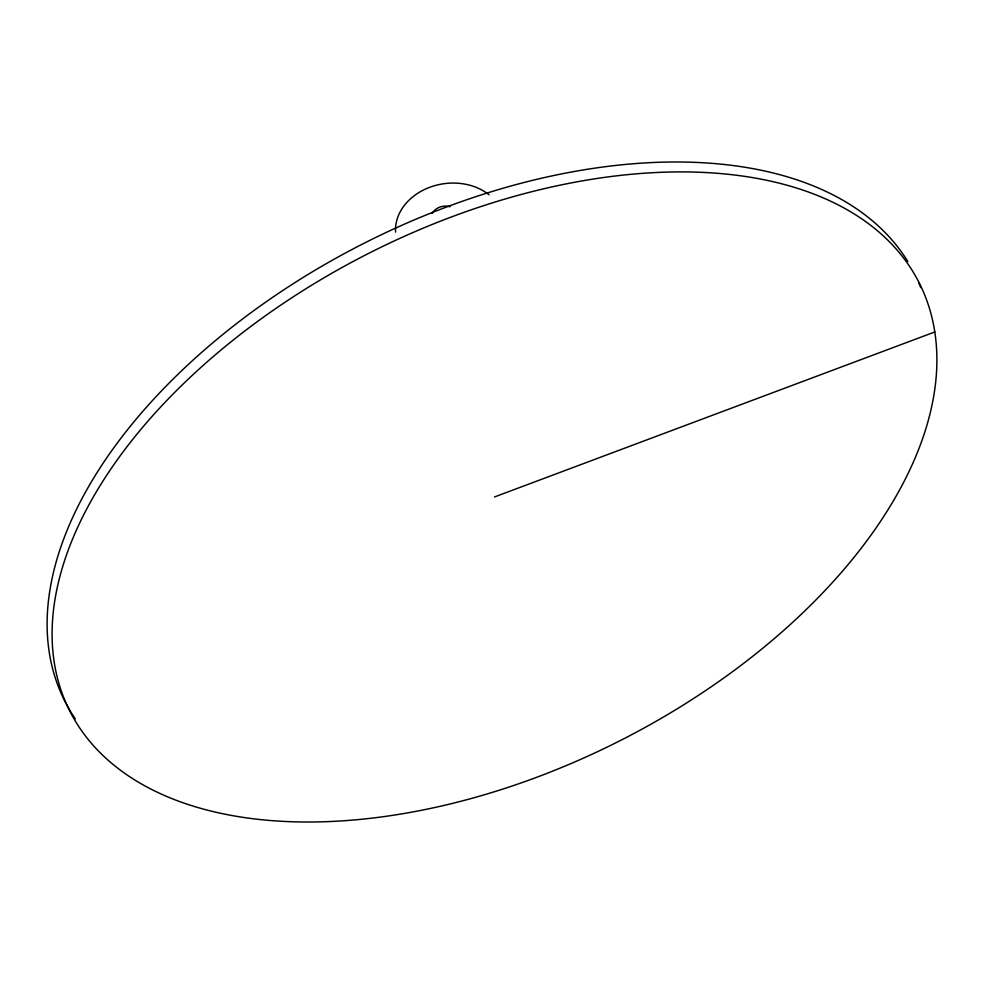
<?xml version="1.0" encoding="UTF-8"?>
<svg xmlns="http://www.w3.org/2000/svg" width="984" height="984" viewBox="0 0 984 984"><rect width="100%" height="100%" fill="white"/><g stroke="black" fill="none" stroke-linecap="round" stroke-linejoin="round"><path stroke-width="1.48" d="M494.497 496.957L934.8 331.965A475.604 274.155 -26.7 0 0 237.169 336.922A475.604 274.155 -26.7 0 0 311.51 821.997A475.604 274.155 -26.7 0 0 934.8 331.965M918.994 283.33A475.604 274.155 -26.7 0 1 920.716 287.611M75.313 718.898A475.604 274.155 -26.7 0 1 339.824 256.049A475.604 274.155 -26.7 0 1 907.838 261.56M432.234 213.393A13.591 10.91 -8.7 0 1 450.032 206.726M395.58 232.101A54.354 43.653 -8.7 0 1 428.409 187.809A54.354 43.653 -8.7 0 1 489.048 194.82"/></g></svg>
